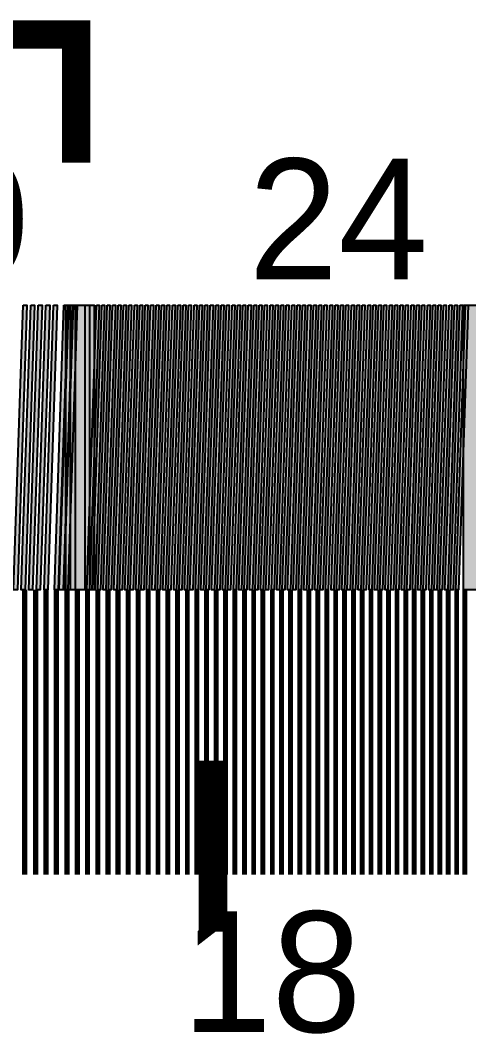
# Model space of a CAD drawing. Header units: millimetres. Extents: x 0 to 306, y 0 to 210.
# Drawn here: x 146.72 to 160.5, y 34.49 to 65.63 of the extents above; entities that cross this region are included whole.
import ezdxf

# ---------------------------------------------------------------- set-up
doc = ezdxf.new("R2010")
doc.units = ezdxf.units.MM
for name, color, linetype in [('LABELS', 7, 'Continuous'), ('PERIPHERY', 7, 'Continuous'), ('SFR', 7, 'Continuous')]:
    doc.layers.add(name, color=color, linetype=linetype)

msp = doc.modelspace()

# ---------------------------------------------------------------- hatches: boundary and pattern name
at = {"layer": 'PERIPHERY', "true_color": 0x000000}
h = msp.add_hatch(color=7, dxfattribs=at)
h.dxf.hatch_style = 1
h.paths.add_polyline_path([(146.808, 56.875), (146.924, 56.875), (146.633, 48.125), (146.516, 48.125), (146.808, 56.875)])
h = msp.add_hatch(color=7, dxfattribs=at)
h.dxf.hatch_style = 1
h.paths.add_polyline_path([(147.041, 56.875), (147.158, 56.875), (146.866, 48.125), (146.749, 48.125), (147.041, 56.875)])
h = msp.add_hatch(color=7, dxfattribs=at)
h.dxf.hatch_style = 1
h.paths.add_polyline_path([(147.274, 56.875), (147.391, 56.875), (147.099, 48.125), (146.983, 48.125), (147.274, 56.875)])
h = msp.add_hatch(color=7, dxfattribs=at)
h.dxf.hatch_style = 1
h.paths.add_polyline_path([(147.508, 56.875), (147.624, 56.875), (147.333, 48.125), (147.216, 48.125), (147.508, 56.875)])
h = msp.add_hatch(color=7, dxfattribs=at)
h.dxf.hatch_style = 1
h.paths.add_polyline_path([(147.741, 56.875), (147.857, 56.875), (147.566, 48.125), (147.449, 48.125), (147.741, 56.875)])
h = msp.add_hatch(color=7, dxfattribs=at)
h.dxf.hatch_style = 1
h.paths.add_polyline_path([(148.062, 56.875), (148.179, 56.875), (147.887, 48.125), (147.77, 48.125), (148.062, 56.875)])
h = msp.add_hatch(color=7, dxfattribs=at)
h.dxf.hatch_style = 1
h.paths.add_polyline_path([(148.208, 56.875), (148.324, 56.875), (148.033, 48.125), (147.916, 48.125), (148.208, 56.875)])
h = msp.add_hatch(color=7, dxfattribs=at)
h.dxf.hatch_style = 1
h.paths.add_polyline_path([(148.354, 56.875), (148.47, 56.875), (148.179, 48.125), (148.062, 48.125), (148.354, 56.875)])
h = msp.add_hatch(color=7, dxfattribs=at)
h.dxf.hatch_style = 1
h.paths.add_polyline_path([(148.12, 56.875), (148.703, 56.875), (148.703, 48.125), (148.12, 48.125), (148.12, 56.875)])
h = msp.add_hatch(color=7, dxfattribs=at)
h.dxf.hatch_style = 1
h.paths.add_polyline_path([(148.266, 56.875), (148.849, 56.875), (148.849, 48.125), (148.266, 48.125), (148.266, 56.875)])
h = msp.add_hatch(color=7, dxfattribs=at)
h.dxf.hatch_style = 1
h.paths.add_polyline_path([(148.412, 56.875), (148.995, 56.875), (148.995, 48.125), (148.412, 48.125), (148.412, 56.875)])
h = msp.add_hatch(color=7, dxfattribs=at)
h.dxf.hatch_style = 1
h.paths.add_polyline_path([(149.058, 56.875), (149.141, 56.875), (148.85, 48.125), (148.766, 48.125), (149.058, 56.875)])
h = msp.add_hatch(color=7, dxfattribs=at)
h.dxf.hatch_style = 1
h.paths.add_polyline_path([(149.224, 56.875), (149.308, 56.875), (149.016, 48.125), (148.933, 48.125), (149.224, 56.875)])
h = msp.add_hatch(color=7, dxfattribs=at)
h.dxf.hatch_style = 1
h.paths.add_polyline_path([(149.391, 56.875), (149.474, 56.875), (149.183, 48.125), (149.099, 48.125), (149.391, 56.875)])
h = msp.add_hatch(color=7, dxfattribs=at)
h.dxf.hatch_style = 1
h.paths.add_polyline_path([(149.558, 56.875), (149.641, 56.875), (149.349, 48.125), (149.266, 48.125), (149.558, 56.875)])
h = msp.add_hatch(color=7, dxfattribs=at)
h.dxf.hatch_style = 1
h.paths.add_polyline_path([(149.724, 56.875), (149.808, 56.875), (149.516, 48.125), (149.432, 48.125), (149.724, 56.875)])
h = msp.add_hatch(color=7, dxfattribs=at)
h.dxf.hatch_style = 1
h.paths.add_polyline_path([(149.891, 56.875), (149.974, 56.875), (149.682, 48.125), (149.599, 48.125), (149.891, 56.875)])
h = msp.add_hatch(color=7, dxfattribs=at)
h.dxf.hatch_style = 1
h.paths.add_polyline_path([(150.058, 56.875), (150.141, 56.875), (149.849, 48.125), (149.766, 48.125), (150.058, 56.875)])
h = msp.add_hatch(color=7, dxfattribs=at)
h.dxf.hatch_style = 1
h.paths.add_polyline_path([(150.224, 56.875), (150.308, 56.875), (150.016, 48.125), (149.933, 48.125), (150.224, 56.875)])
h = msp.add_hatch(color=7, dxfattribs=at)
h.dxf.hatch_style = 1
h.paths.add_polyline_path([(150.391, 56.875), (150.474, 56.875), (150.183, 48.125), (150.099, 48.125), (150.391, 56.875)])
h = msp.add_hatch(color=7, dxfattribs=at)
h.dxf.hatch_style = 1
h.paths.add_polyline_path([(150.558, 56.875), (150.641, 56.875), (150.349, 48.125), (150.266, 48.125), (150.558, 56.875)])
h = msp.add_hatch(color=7, dxfattribs=at)
h.dxf.hatch_style = 1
h.paths.add_polyline_path([(150.724, 56.875), (150.808, 56.875), (150.516, 48.125), (150.433, 48.125), (150.724, 56.875)])
h = msp.add_hatch(color=7, dxfattribs=at)
h.dxf.hatch_style = 1
h.paths.add_polyline_path([(150.891, 56.875), (150.974, 56.875), (150.683, 48.125), (150.599, 48.125), (150.891, 56.875)])
h = msp.add_hatch(color=7, dxfattribs=at)
h.dxf.hatch_style = 1
h.paths.add_polyline_path([(151.058, 56.875), (151.141, 56.875), (150.849, 48.125), (150.766, 48.125), (151.058, 56.875)])
h = msp.add_hatch(color=7, dxfattribs=at)
h.dxf.hatch_style = 1
h.paths.add_polyline_path([(151.224, 56.875), (151.308, 56.875), (151.016, 48.125), (150.933, 48.125), (151.224, 56.875)])
h = msp.add_hatch(color=7, dxfattribs=at)
h.dxf.hatch_style = 1
h.paths.add_polyline_path([(151.391, 56.875), (151.474, 56.875), (151.183, 48.125), (151.099, 48.125), (151.391, 56.875)])
h = msp.add_hatch(color=7, dxfattribs=at)
h.dxf.hatch_style = 1
h.paths.add_polyline_path([(151.558, 56.875), (151.641, 56.875), (151.349, 48.125), (151.266, 48.125), (151.558, 56.875)])
h = msp.add_hatch(color=7, dxfattribs=at)
h.dxf.hatch_style = 1
h.paths.add_polyline_path([(151.724, 56.875), (151.808, 56.875), (151.516, 48.125), (151.433, 48.125), (151.724, 56.875)])
h = msp.add_hatch(color=7, dxfattribs=at)
h.dxf.hatch_style = 1
h.paths.add_polyline_path([(151.891, 56.875), (151.974, 56.875), (151.683, 48.125), (151.599, 48.125), (151.891, 56.875)])
h = msp.add_hatch(color=7, dxfattribs=at)
h.dxf.hatch_style = 1
h.paths.add_polyline_path([(152.058, 56.875), (152.141, 56.875), (151.85, 48.125), (151.766, 48.125), (152.058, 56.875)])
h = msp.add_hatch(color=7, dxfattribs=at)
h.dxf.hatch_style = 1
h.paths.add_polyline_path([(152.224, 56.875), (152.308, 56.875), (152.016, 48.125), (151.933, 48.125), (152.224, 56.875)])
h = msp.add_hatch(color=7, dxfattribs=at)
h.dxf.hatch_style = 1
h.paths.add_polyline_path([(152.391, 56.875), (152.474, 56.875), (152.183, 48.125), (152.099, 48.125), (152.391, 56.875)])
h = msp.add_hatch(color=7, dxfattribs=at)
h.dxf.hatch_style = 1
h.paths.add_polyline_path([(152.558, 56.875), (152.641, 56.875), (152.349, 48.125), (152.266, 48.125), (152.558, 56.875)])
h = msp.add_hatch(color=7, dxfattribs=at)
h.dxf.hatch_style = 1
h.paths.add_polyline_path([(152.724, 56.875), (152.808, 56.875), (152.516, 48.125), (152.433, 48.125), (152.724, 56.875)])
h = msp.add_hatch(color=7, dxfattribs=at)
h.dxf.hatch_style = 1
h.paths.add_polyline_path([(152.891, 56.875), (152.974, 56.875), (152.683, 48.125), (152.599, 48.125), (152.891, 56.875)])
h = msp.add_hatch(color=7, dxfattribs=at)
h.dxf.hatch_style = 1
h.paths.add_polyline_path([(153.058, 56.875), (153.141, 56.875), (152.849, 48.125), (152.766, 48.125), (153.058, 56.875)])
h = msp.add_hatch(color=7, dxfattribs=at)
h.dxf.hatch_style = 1
h.paths.add_polyline_path([(153.224, 56.875), (153.307, 56.875), (153.016, 48.125), (152.932, 48.125), (153.224, 56.875)])
h = msp.add_hatch(color=7, dxfattribs=at)
h.dxf.hatch_style = 1
h.paths.add_polyline_path([(153.391, 56.875), (153.474, 56.875), (153.182, 48.125), (153.099, 48.125), (153.391, 56.875)])
h = msp.add_hatch(color=7, dxfattribs=at)
h.dxf.hatch_style = 1
h.paths.add_polyline_path([(153.558, 56.875), (153.641, 56.875), (153.349, 48.125), (153.266, 48.125), (153.558, 56.875)])
h = msp.add_hatch(color=7, dxfattribs=at)
h.dxf.hatch_style = 1
h.paths.add_polyline_path([(153.724, 56.875), (153.808, 56.875), (153.516, 48.125), (153.433, 48.125), (153.724, 56.875)])
h = msp.add_hatch(color=7, dxfattribs=at)
h.dxf.hatch_style = 1
h.paths.add_polyline_path([(153.891, 56.875), (153.974, 56.875), (153.682, 48.125), (153.599, 48.125), (153.891, 56.875)])
h = msp.add_hatch(color=7, dxfattribs=at)
h.dxf.hatch_style = 1
h.paths.add_polyline_path([(154.057, 56.875), (154.141, 56.875), (153.849, 48.125), (153.766, 48.125), (154.057, 56.875)])
h = msp.add_hatch(color=7, dxfattribs=at)
h.dxf.hatch_style = 1
h.paths.add_polyline_path([(154.224, 56.875), (154.307, 56.875), (154.016, 48.125), (153.932, 48.125), (154.224, 56.875)])
h = msp.add_hatch(color=7, dxfattribs=at)
h.dxf.hatch_style = 1
h.paths.add_polyline_path([(154.391, 56.875), (154.474, 56.875), (154.182, 48.125), (154.099, 48.125), (154.391, 56.875)])
h = msp.add_hatch(color=7, dxfattribs=at)
h.dxf.hatch_style = 1
h.paths.add_polyline_path([(154.557, 56.875), (154.641, 56.875), (154.349, 48.125), (154.266, 48.125), (154.557, 56.875)])
h = msp.add_hatch(color=7, dxfattribs=at)
h.dxf.hatch_style = 1
h.paths.add_polyline_path([(154.724, 56.875), (154.807, 56.875), (154.516, 48.125), (154.432, 48.125), (154.724, 56.875)])
h = msp.add_hatch(color=7, dxfattribs=at)
h.dxf.hatch_style = 1
h.paths.add_polyline_path([(154.89, 56.875), (154.974, 56.875), (154.682, 48.125), (154.599, 48.125), (154.89, 56.875)])
h = msp.add_hatch(color=7, dxfattribs=at)
h.dxf.hatch_style = 1
h.paths.add_polyline_path([(155.058, 56.875), (155.141, 56.875), (154.849, 48.125), (154.766, 48.125), (155.058, 56.875)])
h = msp.add_hatch(color=7, dxfattribs=at)
h.dxf.hatch_style = 1
h.paths.add_polyline_path([(155.224, 56.875), (155.308, 56.875), (155.016, 48.125), (154.933, 48.125), (155.224, 56.875)])
h = msp.add_hatch(color=7, dxfattribs=at)
h.dxf.hatch_style = 1
h.paths.add_polyline_path([(155.391, 56.875), (155.474, 56.875), (155.183, 48.125), (155.099, 48.125), (155.391, 56.875)])
h = msp.add_hatch(color=7, dxfattribs=at)
h.dxf.hatch_style = 1
h.paths.add_polyline_path([(155.558, 56.875), (155.641, 56.875), (155.349, 48.125), (155.266, 48.125), (155.558, 56.875)])
h = msp.add_hatch(color=7, dxfattribs=at)
h.dxf.hatch_style = 1
h.paths.add_polyline_path([(155.724, 56.875), (155.808, 56.875), (155.516, 48.125), (155.433, 48.125), (155.724, 56.875)])
h = msp.add_hatch(color=7, dxfattribs=at)
h.dxf.hatch_style = 1
h.paths.add_polyline_path([(155.891, 56.875), (155.974, 56.875), (155.683, 48.125), (155.599, 48.125), (155.891, 56.875)])
h = msp.add_hatch(color=7, dxfattribs=at)
h.dxf.hatch_style = 1
h.paths.add_polyline_path([(156.057, 56.875), (156.141, 56.875), (155.849, 48.125), (155.766, 48.125), (156.057, 56.875)])
h = msp.add_hatch(color=7, dxfattribs=at)
h.dxf.hatch_style = 1
h.paths.add_polyline_path([(156.224, 56.875), (156.307, 56.875), (156.016, 48.125), (155.932, 48.125), (156.224, 56.875)])
h = msp.add_hatch(color=7, dxfattribs=at)
h.dxf.hatch_style = 1
h.paths.add_polyline_path([(156.391, 56.875), (156.474, 56.875), (156.182, 48.125), (156.099, 48.125), (156.391, 56.875)])
h = msp.add_hatch(color=7, dxfattribs=at)
h.dxf.hatch_style = 1
h.paths.add_polyline_path([(156.557, 56.875), (156.641, 56.875), (156.349, 48.125), (156.266, 48.125), (156.557, 56.875)])
h = msp.add_hatch(color=7, dxfattribs=at)
h.dxf.hatch_style = 1
h.paths.add_polyline_path([(156.724, 56.875), (156.807, 56.875), (156.516, 48.125), (156.432, 48.125), (156.724, 56.875)])
h = msp.add_hatch(color=7, dxfattribs=at)
h.dxf.hatch_style = 1
h.paths.add_polyline_path([(156.891, 56.875), (156.974, 56.875), (156.682, 48.125), (156.599, 48.125), (156.891, 56.875)])
h = msp.add_hatch(color=7, dxfattribs=at)
h.dxf.hatch_style = 1
h.paths.add_polyline_path([(157.058, 56.875), (157.141, 56.875), (156.849, 48.125), (156.766, 48.125), (157.058, 56.875)])
h = msp.add_hatch(color=7, dxfattribs=at)
h.dxf.hatch_style = 1
h.paths.add_polyline_path([(157.224, 56.875), (157.308, 56.875), (157.016, 48.125), (156.932, 48.125), (157.224, 56.875)])
h = msp.add_hatch(color=7, dxfattribs=at)
h.dxf.hatch_style = 1
h.paths.add_polyline_path([(157.391, 56.875), (157.474, 56.875), (157.182, 48.125), (157.099, 48.125), (157.391, 56.875)])
h = msp.add_hatch(color=7, dxfattribs=at)
h.dxf.hatch_style = 1
h.paths.add_polyline_path([(157.557, 56.875), (157.641, 56.875), (157.349, 48.125), (157.266, 48.125), (157.557, 56.875)])
h = msp.add_hatch(color=7, dxfattribs=at)
h.dxf.hatch_style = 1
h.paths.add_polyline_path([(157.724, 56.875), (157.807, 56.875), (157.516, 48.125), (157.432, 48.125), (157.724, 56.875)])
h = msp.add_hatch(color=7, dxfattribs=at)
h.dxf.hatch_style = 1
h.paths.add_polyline_path([(157.89, 56.875), (157.974, 56.875), (157.682, 48.125), (157.599, 48.125), (157.89, 56.875)])
h = msp.add_hatch(color=7, dxfattribs=at)
h.dxf.hatch_style = 1
h.paths.add_polyline_path([(158.057, 56.875), (158.14, 56.875), (157.849, 48.125), (157.765, 48.125), (158.057, 56.875)])
h = msp.add_hatch(color=7, dxfattribs=at)
h.dxf.hatch_style = 1
h.paths.add_polyline_path([(158.224, 56.875), (158.307, 56.875), (158.015, 48.125), (157.932, 48.125), (158.224, 56.875)])
h = msp.add_hatch(color=7, dxfattribs=at)
h.dxf.hatch_style = 1
h.paths.add_polyline_path([(158.39, 56.875), (158.474, 56.875), (158.182, 48.125), (158.099, 48.125), (158.39, 56.875)])
h = msp.add_hatch(color=7, dxfattribs=at)
h.dxf.hatch_style = 1
h.paths.add_polyline_path([(158.557, 56.875), (158.64, 56.875), (158.349, 48.125), (158.265, 48.125), (158.557, 56.875)])
h = msp.add_hatch(color=7, dxfattribs=at)
h.dxf.hatch_style = 1
h.paths.add_polyline_path([(158.724, 56.875), (158.807, 56.875), (158.515, 48.125), (158.432, 48.125), (158.724, 56.875)])
h = msp.add_hatch(color=7, dxfattribs=at)
h.dxf.hatch_style = 1
h.paths.add_polyline_path([(158.89, 56.875), (158.974, 56.875), (158.682, 48.125), (158.599, 48.125), (158.89, 56.875)])
h = msp.add_hatch(color=7, dxfattribs=at)
h.dxf.hatch_style = 1
h.paths.add_polyline_path([(159.057, 56.875), (159.141, 56.875), (158.849, 48.125), (158.766, 48.125), (159.057, 56.875)])
h = msp.add_hatch(color=7, dxfattribs=at)
h.dxf.hatch_style = 1
h.paths.add_polyline_path([(159.224, 56.875), (159.307, 56.875), (159.016, 48.125), (158.932, 48.125), (159.224, 56.875)])
h = msp.add_hatch(color=7, dxfattribs=at)
h.dxf.hatch_style = 1
h.paths.add_polyline_path([(159.391, 56.875), (159.474, 56.875), (159.182, 48.125), (159.099, 48.125), (159.391, 56.875)])
h = msp.add_hatch(color=7, dxfattribs=at)
h.dxf.hatch_style = 1
h.paths.add_polyline_path([(159.557, 56.875), (159.641, 56.875), (159.349, 48.125), (159.266, 48.125), (159.557, 56.875)])
h = msp.add_hatch(color=7, dxfattribs=at)
h.dxf.hatch_style = 1
h.paths.add_polyline_path([(159.724, 56.875), (159.807, 56.875), (159.516, 48.125), (159.432, 48.125), (159.724, 56.875)])
h = msp.add_hatch(color=7, dxfattribs=at)
h.dxf.hatch_style = 1
h.paths.add_polyline_path([(159.89, 56.875), (159.974, 56.875), (159.682, 48.125), (159.599, 48.125), (159.89, 56.875)])
h = msp.add_hatch(color=7, dxfattribs=at)
h.dxf.hatch_style = 1
h.paths.add_polyline_path([(160.057, 56.875), (160.141, 56.875), (159.849, 48.125), (159.766, 48.125), (160.057, 56.875)])
h = msp.add_hatch(color=7, dxfattribs=at)
h.dxf.hatch_style = 1
h.paths.add_polyline_path([(160.224, 56.875), (160.307, 56.875), (160.016, 48.125), (159.932, 48.125), (160.224, 56.875)])
h = msp.add_hatch(color=7, dxfattribs=at)
h.dxf.hatch_style = 1
h.paths.add_polyline_path([(160.391, 56.875), (160.474, 56.875), (160.182, 48.125), (160.099, 48.125), (160.391, 56.875)])
h = msp.add_hatch(color=7, dxfattribs=at)
h.dxf.hatch_style = 1
h.paths.add_polyline_path([(160.338, 56.875), (160.921, 56.875), (160.921, 48.125), (160.338, 48.125), (160.338, 56.875)])

# ---------------------------------------------------------------- linework, layer by layer
at = {"layer": 'PERIPHERY', "color": 250}
for points in [[(146.808, 56.875), (146.924, 56.875), (146.633, 48.125), (146.516, 48.125), (146.808, 56.875)], [(147.041, 56.875), (147.158, 56.875), (146.866, 48.125), (146.749, 48.125), (147.041, 56.875)], [(147.274, 56.875), (147.391, 56.875), (147.099, 48.125), (146.983, 48.125), (147.274, 56.875)], [(147.508, 56.875), (147.624, 56.875), (147.333, 48.125), (147.216, 48.125), (147.508, 56.875)], [(147.741, 56.875), (147.857, 56.875), (147.566, 48.125), (147.449, 48.125), (147.741, 56.875)], [(148.062, 56.875), (148.179, 56.875), (147.887, 48.125), (147.77, 48.125), (148.062, 56.875)], [(148.208, 56.875), (148.324, 56.875), (148.033, 48.125), (147.916, 48.125), (148.208, 56.875)], [(148.354, 56.875), (148.47, 56.875), (148.179, 48.125), (148.062, 48.125), (148.354, 56.875)], [(148.12, 56.875), (148.703, 56.875), (148.703, 48.125), (148.12, 48.125), (148.12, 56.875)], [(148.266, 56.875), (148.849, 56.875), (148.849, 48.125), (148.266, 48.125), (148.266, 56.875)], [(148.412, 56.875), (148.995, 56.875), (148.995, 48.125), (148.412, 48.125), (148.412, 56.875)], [(149.058, 56.875), (149.141, 56.875), (148.85, 48.125), (148.766, 48.125), (149.058, 56.875)], [(149.224, 56.875), (149.308, 56.875), (149.016, 48.125), (148.933, 48.125), (149.224, 56.875)], [(149.391, 56.875), (149.474, 56.875), (149.183, 48.125), (149.099, 48.125), (149.391, 56.875)], [(149.558, 56.875), (149.641, 56.875), (149.349, 48.125), (149.266, 48.125), (149.558, 56.875)], [(149.724, 56.875), (149.808, 56.875), (149.516, 48.125), (149.432, 48.125), (149.724, 56.875)], [(149.891, 56.875), (149.974, 56.875), (149.682, 48.125), (149.599, 48.125), (149.891, 56.875)], [(150.058, 56.875), (150.141, 56.875), (149.849, 48.125), (149.766, 48.125), (150.058, 56.875)], [(150.224, 56.875), (150.308, 56.875), (150.016, 48.125), (149.933, 48.125), (150.224, 56.875)], [(150.391, 56.875), (150.474, 56.875), (150.183, 48.125), (150.099, 48.125), (150.391, 56.875)], [(150.558, 56.875), (150.641, 56.875), (150.349, 48.125), (150.266, 48.125), (150.558, 56.875)], [(150.724, 56.875), (150.808, 56.875), (150.516, 48.125), (150.433, 48.125), (150.724, 56.875)], [(150.891, 56.875), (150.974, 56.875), (150.683, 48.125), (150.599, 48.125), (150.891, 56.875)], [(151.058, 56.875), (151.141, 56.875), (150.849, 48.125), (150.766, 48.125), (151.058, 56.875)], [(151.224, 56.875), (151.308, 56.875), (151.016, 48.125), (150.933, 48.125), (151.224, 56.875)], [(151.391, 56.875), (151.474, 56.875), (151.183, 48.125), (151.099, 48.125), (151.391, 56.875)], [(151.558, 56.875), (151.641, 56.875), (151.349, 48.125), (151.266, 48.125), (151.558, 56.875)], [(151.724, 56.875), (151.808, 56.875), (151.516, 48.125), (151.433, 48.125), (151.724, 56.875)], [(151.891, 56.875), (151.974, 56.875), (151.683, 48.125), (151.599, 48.125), (151.891, 56.875)], [(152.058, 56.875), (152.141, 56.875), (151.85, 48.125), (151.766, 48.125), (152.058, 56.875)], [(152.224, 56.875), (152.308, 56.875), (152.016, 48.125), (151.933, 48.125), (152.224, 56.875)], [(152.391, 56.875), (152.474, 56.875), (152.183, 48.125), (152.099, 48.125), (152.391, 56.875)], [(152.558, 56.875), (152.641, 56.875), (152.349, 48.125), (152.266, 48.125), (152.558, 56.875)], [(152.724, 56.875), (152.808, 56.875), (152.516, 48.125), (152.433, 48.125), (152.724, 56.875)], [(152.891, 56.875), (152.974, 56.875), (152.683, 48.125), (152.599, 48.125), (152.891, 56.875)], [(153.058, 56.875), (153.141, 56.875), (152.849, 48.125), (152.766, 48.125), (153.058, 56.875)], [(153.224, 56.875), (153.307, 56.875), (153.016, 48.125), (152.932, 48.125), (153.224, 56.875)], [(153.391, 56.875), (153.474, 56.875), (153.182, 48.125), (153.099, 48.125), (153.391, 56.875)], [(153.558, 56.875), (153.641, 56.875), (153.349, 48.125), (153.266, 48.125), (153.558, 56.875)], [(153.724, 56.875), (153.808, 56.875), (153.516, 48.125), (153.433, 48.125), (153.724, 56.875)], [(153.891, 56.875), (153.974, 56.875), (153.682, 48.125), (153.599, 48.125), (153.891, 56.875)], [(154.057, 56.875), (154.141, 56.875), (153.849, 48.125), (153.766, 48.125), (154.057, 56.875)], [(154.224, 56.875), (154.307, 56.875), (154.016, 48.125), (153.932, 48.125), (154.224, 56.875)], [(154.391, 56.875), (154.474, 56.875), (154.182, 48.125), (154.099, 48.125), (154.391, 56.875)], [(154.557, 56.875), (154.641, 56.875), (154.349, 48.125), (154.266, 48.125), (154.557, 56.875)], [(154.724, 56.875), (154.807, 56.875), (154.516, 48.125), (154.432, 48.125), (154.724, 56.875)], [(154.89, 56.875), (154.974, 56.875), (154.682, 48.125), (154.599, 48.125), (154.89, 56.875)], [(155.058, 56.875), (155.141, 56.875), (154.849, 48.125), (154.766, 48.125), (155.058, 56.875)], [(155.224, 56.875), (155.308, 56.875), (155.016, 48.125), (154.933, 48.125), (155.224, 56.875)], [(155.391, 56.875), (155.474, 56.875), (155.183, 48.125), (155.099, 48.125), (155.391, 56.875)], [(155.558, 56.875), (155.641, 56.875), (155.349, 48.125), (155.266, 48.125), (155.558, 56.875)], [(155.724, 56.875), (155.808, 56.875), (155.516, 48.125), (155.433, 48.125), (155.724, 56.875)], [(155.891, 56.875), (155.974, 56.875), (155.683, 48.125), (155.599, 48.125), (155.891, 56.875)], [(156.057, 56.875), (156.141, 56.875), (155.849, 48.125), (155.766, 48.125), (156.057, 56.875)], [(156.224, 56.875), (156.307, 56.875), (156.016, 48.125), (155.932, 48.125), (156.224, 56.875)], [(156.391, 56.875), (156.474, 56.875), (156.182, 48.125), (156.099, 48.125), (156.391, 56.875)], [(156.557, 56.875), (156.641, 56.875), (156.349, 48.125), (156.266, 48.125), (156.557, 56.875)], [(156.724, 56.875), (156.807, 56.875), (156.516, 48.125), (156.432, 48.125), (156.724, 56.875)], [(156.891, 56.875), (156.974, 56.875), (156.682, 48.125), (156.599, 48.125), (156.891, 56.875)], [(157.058, 56.875), (157.141, 56.875), (156.849, 48.125), (156.766, 48.125), (157.058, 56.875)], [(157.224, 56.875), (157.308, 56.875), (157.016, 48.125), (156.932, 48.125), (157.224, 56.875)], [(157.391, 56.875), (157.474, 56.875), (157.182, 48.125), (157.099, 48.125), (157.391, 56.875)], [(157.557, 56.875), (157.641, 56.875), (157.349, 48.125), (157.266, 48.125), (157.557, 56.875)], [(157.724, 56.875), (157.807, 56.875), (157.516, 48.125), (157.432, 48.125), (157.724, 56.875)], [(157.89, 56.875), (157.974, 56.875), (157.682, 48.125), (157.599, 48.125), (157.89, 56.875)], [(158.057, 56.875), (158.14, 56.875), (157.849, 48.125), (157.765, 48.125), (158.057, 56.875)], [(158.224, 56.875), (158.307, 56.875), (158.015, 48.125), (157.932, 48.125), (158.224, 56.875)], [(158.39, 56.875), (158.474, 56.875), (158.182, 48.125), (158.099, 48.125), (158.39, 56.875)], [(158.557, 56.875), (158.64, 56.875), (158.349, 48.125), (158.265, 48.125), (158.557, 56.875)], [(158.724, 56.875), (158.807, 56.875), (158.515, 48.125), (158.432, 48.125), (158.724, 56.875)], [(158.89, 56.875), (158.974, 56.875), (158.682, 48.125), (158.599, 48.125), (158.89, 56.875)], [(159.057, 56.875), (159.141, 56.875), (158.849, 48.125), (158.766, 48.125), (159.057, 56.875)], [(159.224, 56.875), (159.307, 56.875), (159.016, 48.125), (158.932, 48.125), (159.224, 56.875)], [(159.391, 56.875), (159.474, 56.875), (159.182, 48.125), (159.099, 48.125), (159.391, 56.875)], [(159.557, 56.875), (159.641, 56.875), (159.349, 48.125), (159.266, 48.125), (159.557, 56.875)], [(159.724, 56.875), (159.807, 56.875), (159.516, 48.125), (159.432, 48.125), (159.724, 56.875)], [(159.89, 56.875), (159.974, 56.875), (159.682, 48.125), (159.599, 48.125), (159.89, 56.875)], [(160.057, 56.875), (160.141, 56.875), (159.849, 48.125), (159.766, 48.125), (160.057, 56.875)], [(160.224, 56.875), (160.307, 56.875), (160.016, 48.125), (159.932, 48.125), (160.224, 56.875)], [(160.391, 56.875), (160.474, 56.875), (160.182, 48.125), (160.099, 48.125), (160.391, 56.875)], [(160.338, 56.875), (160.921, 56.875), (160.921, 48.125), (160.338, 48.125), (160.338, 56.875)]]:
    msp.add_lwpolyline(points, close=True, dxfattribs=at)
at = {"layer": 'PERIPHERY', "color": 250, "lineweight": 35}
for points, const_width in [([(146.856, 48.125), (146.856, 39.375)], 0.165), ([(147.189, 48.125), (147.189, 39.375)], 0.162), ([(147.51, 48.125), (147.51, 39.375)], 0.162), ([(147.831, 48.125), (147.831, 39.375)], 0.162), ([(148.157, 48.125), (148.157, 39.375)], 0.159), ([(148.472, 48.125), (148.472, 39.375)], 0.159), ([(148.786, 48.125), (148.786, 39.375)], 0.159), ([(149.106, 48.125), (149.106, 39.375)], 0.156), ([(149.415, 48.125), (149.415, 39.375)], 0.156), ([(149.723, 48.125), (149.723, 39.375)], 0.156), ([(150.037, 48.125), (150.037, 39.375)], 0.153), ([(150.341, 48.125), (150.341, 39.375)], 0.153), ([(150.644, 48.125), (150.644, 39.375)], 0.153), ([(150.952, 48.125), (150.952, 39.375)], 0.15), ([(151.25, 48.125), (151.25, 39.375)], 0.15), ([(151.548, 48.125), (151.548, 39.375)], 0.15), ([(151.851, 48.125), (151.851, 39.375)], 0.15), ([(152.145, 48.125), (152.145, 39.375)], 0.15), ([(152.438, 48.125), (152.438, 39.375)], 0.15), ([(152.736, 48.125), (152.736, 39.375)], 0.15), ([(153.024, 48.125), (153.024, 39.375)], 0.15), ([(153.312, 48.125), (153.312, 39.375)], 0.15), ([(153.605, 48.125), (153.605, 39.375)], 0.15), ([(153.889, 48.125), (153.889, 39.375)], 0.15), ([(154.173, 48.125), (154.173, 39.375)], 0.15), ([(154.462, 48.125), (154.462, 39.375)], 0.15), ([(154.741, 48.125), (154.741, 39.375)], 0.15), ([(155.021, 48.125), (155.021, 39.375)], 0.15), ([(155.305, 48.125), (155.305, 39.375)], 0.15), ([(155.581, 48.125), (155.581, 39.375)], 0.15), ([(155.857, 48.125), (155.857, 39.375)], 0.15), ([(156.136, 48.125), (156.136, 39.375)], 0.15), ([(156.408, 48.125), (156.408, 39.375)], 0.15), ([(156.68, 48.125), (156.68, 39.375)], 0.15), ([(156.955, 48.125), (156.955, 39.375)], 0.15), ([(157.224, 48.125), (157.224, 39.375)], 0.15), ([(157.492, 48.125), (157.492, 39.375)], 0.15), ([(157.764, 48.125), (157.764, 39.375)], 0.15), ([(158.028, 48.125), (158.028, 39.375)], 0.15), ([(158.292, 48.125), (158.292, 39.375)], 0.15), ([(158.56, 48.125), (158.56, 39.375)], 0.15), ([(158.821, 48.125), (158.821, 39.375)], 0.15), ([(159.083, 48.125), (159.083, 39.375)], 0.15), ([(159.347, 48.125), (159.347, 39.375)], 0.15), ([(159.605, 48.125), (159.605, 39.375)], 0.15), ([(159.863, 48.125), (159.863, 39.375)], 0.15), ([(160.123, 48.125), (160.123, 39.375)], 0.15), ([(160.378, 48.125), (160.378, 39.375)], 0.15), ([(152.641, 42.875), (152.641, 37.625)], 0.875)]:
    msp.add_lwpolyline(points, dxfattribs=dict(at, const_width=const_width))
at = {"layer": 'PERIPHERY', "color": 250, "true_color": 0x000000}
for points in [[(146.808, 56.875), (146.516, 48.125), (146.633, 48.125)], [(146.633, 48.125), (146.924, 56.875), (146.808, 56.875)], [(147.041, 56.875), (146.749, 48.125), (146.866, 48.125)], [(146.866, 48.125), (147.158, 56.875), (147.041, 56.875)], [(147.274, 56.875), (146.983, 48.125), (147.099, 48.125)], [(147.099, 48.125), (147.391, 56.875), (147.274, 56.875)], [(147.508, 56.875), (147.216, 48.125), (147.333, 48.125)], [(147.333, 48.125), (147.624, 56.875), (147.508, 56.875)], [(147.741, 56.875), (147.449, 48.125), (147.566, 48.125)], [(147.566, 48.125), (147.857, 56.875), (147.741, 56.875)], [(148.062, 56.875), (147.77, 48.125), (147.887, 48.125)], [(147.887, 48.125), (148.179, 56.875), (148.062, 56.875)], [(148.208, 56.875), (147.916, 48.125), (148.033, 48.125)], [(148.033, 48.125), (148.324, 56.875), (148.208, 56.875)], [(148.354, 56.875), (148.062, 48.125), (148.179, 48.125)], [(148.12, 56.875), (148.12, 48.125), (148.703, 48.125)], [(148.703, 48.125), (148.703, 56.875), (148.12, 56.875)], [(148.179, 48.125), (148.47, 56.875), (148.354, 56.875)], [(148.266, 56.875), (148.266, 48.125), (148.849, 48.125)], [(148.849, 48.125), (148.849, 56.875), (148.266, 56.875)], [(148.412, 56.875), (148.412, 48.125), (148.995, 48.125)], [(148.995, 48.125), (148.995, 56.875), (148.412, 56.875)], [(149.058, 56.875), (148.766, 48.125), (148.85, 48.125)], [(148.85, 48.125), (149.141, 56.875), (149.058, 56.875)], [(149.224, 56.875), (148.933, 48.125), (149.016, 48.125)], [(149.016, 48.125), (149.308, 56.875), (149.224, 56.875)], [(149.391, 56.875), (149.099, 48.125), (149.183, 48.125)], [(149.183, 48.125), (149.474, 56.875), (149.391, 56.875)], [(149.558, 56.875), (149.266, 48.125), (149.349, 48.125)], [(149.349, 48.125), (149.641, 56.875), (149.558, 56.875)], [(149.724, 56.875), (149.432, 48.125), (149.516, 48.125)], [(149.516, 48.125), (149.808, 56.875), (149.724, 56.875)], [(149.891, 56.875), (149.599, 48.125), (149.682, 48.125)], [(149.682, 48.125), (149.974, 56.875), (149.891, 56.875)], [(150.058, 56.875), (149.766, 48.125), (149.849, 48.125)], [(149.849, 48.125), (150.141, 56.875), (150.058, 56.875)], [(150.224, 56.875), (149.933, 48.125), (150.016, 48.125)], [(150.016, 48.125), (150.308, 56.875), (150.224, 56.875)], [(150.391, 56.875), (150.099, 48.125), (150.183, 48.125)], [(150.183, 48.125), (150.474, 56.875), (150.391, 56.875)], [(150.558, 56.875), (150.266, 48.125), (150.349, 48.125)], [(150.349, 48.125), (150.641, 56.875), (150.558, 56.875)], [(150.724, 56.875), (150.433, 48.125), (150.516, 48.125)], [(150.516, 48.125), (150.808, 56.875), (150.724, 56.875)], [(150.891, 56.875), (150.599, 48.125), (150.683, 48.125)], [(150.683, 48.125), (150.974, 56.875), (150.891, 56.875)], [(151.058, 56.875), (150.766, 48.125), (150.849, 48.125)], [(150.849, 48.125), (151.141, 56.875), (151.058, 56.875)], [(151.224, 56.875), (150.933, 48.125), (151.016, 48.125)], [(151.016, 48.125), (151.308, 56.875), (151.224, 56.875)], [(151.391, 56.875), (151.099, 48.125), (151.183, 48.125)], [(151.183, 48.125), (151.474, 56.875), (151.391, 56.875)], [(151.558, 56.875), (151.266, 48.125), (151.349, 48.125)], [(151.349, 48.125), (151.641, 56.875), (151.558, 56.875)], [(151.724, 56.875), (151.433, 48.125), (151.516, 48.125)], [(151.516, 48.125), (151.808, 56.875), (151.724, 56.875)], [(151.891, 56.875), (151.599, 48.125), (151.683, 48.125)], [(151.683, 48.125), (151.974, 56.875), (151.891, 56.875)], [(152.058, 56.875), (151.766, 48.125), (151.85, 48.125)], [(151.85, 48.125), (152.141, 56.875), (152.058, 56.875)], [(152.224, 56.875), (151.933, 48.125), (152.016, 48.125)], [(152.016, 48.125), (152.308, 56.875), (152.224, 56.875)], [(152.391, 56.875), (152.099, 48.125), (152.183, 48.125)], [(152.183, 48.125), (152.474, 56.875), (152.391, 56.875)], [(152.558, 56.875), (152.266, 48.125), (152.349, 48.125)], [(152.349, 48.125), (152.641, 56.875), (152.558, 56.875)], [(152.724, 56.875), (152.433, 48.125), (152.516, 48.125)], [(152.516, 48.125), (152.808, 56.875), (152.724, 56.875)], [(152.891, 56.875), (152.599, 48.125), (152.683, 48.125)], [(152.683, 48.125), (152.974, 56.875), (152.891, 56.875)], [(153.058, 56.875), (152.766, 48.125), (152.849, 48.125)], [(152.849, 48.125), (153.141, 56.875), (153.058, 56.875)], [(153.224, 56.875), (152.932, 48.125), (153.016, 48.125)], [(153.016, 48.125), (153.307, 56.875), (153.224, 56.875)], [(153.391, 56.875), (153.099, 48.125), (153.182, 48.125)], [(153.182, 48.125), (153.474, 56.875), (153.391, 56.875)], [(153.558, 56.875), (153.266, 48.125), (153.349, 48.125)], [(153.349, 48.125), (153.641, 56.875), (153.558, 56.875)], [(153.724, 56.875), (153.433, 48.125), (153.516, 48.125)], [(153.516, 48.125), (153.808, 56.875), (153.724, 56.875)], [(153.891, 56.875), (153.599, 48.125), (153.682, 48.125)], [(153.682, 48.125), (153.974, 56.875), (153.891, 56.875)], [(154.057, 56.875), (153.766, 48.125), (153.849, 48.125)], [(153.849, 48.125), (154.141, 56.875), (154.057, 56.875)], [(154.224, 56.875), (153.932, 48.125), (154.016, 48.125)], [(154.016, 48.125), (154.307, 56.875), (154.224, 56.875)], [(154.391, 56.875), (154.099, 48.125), (154.182, 48.125)], [(154.182, 48.125), (154.474, 56.875), (154.391, 56.875)], [(154.557, 56.875), (154.266, 48.125), (154.349, 48.125)], [(154.349, 48.125), (154.641, 56.875), (154.557, 56.875)], [(154.724, 56.875), (154.432, 48.125), (154.516, 48.125)], [(154.516, 48.125), (154.807, 56.875), (154.724, 56.875)], [(154.89, 56.875), (154.599, 48.125), (154.682, 48.125)], [(154.682, 48.125), (154.974, 56.875), (154.89, 56.875)], [(155.058, 56.875), (154.766, 48.125), (154.849, 48.125)], [(154.849, 48.125), (155.141, 56.875), (155.058, 56.875)], [(155.224, 56.875), (154.933, 48.125), (155.016, 48.125)], [(155.016, 48.125), (155.308, 56.875), (155.224, 56.875)], [(155.391, 56.875), (155.099, 48.125), (155.183, 48.125)], [(155.183, 48.125), (155.474, 56.875), (155.391, 56.875)], [(155.558, 56.875), (155.266, 48.125), (155.349, 48.125)], [(155.349, 48.125), (155.641, 56.875), (155.558, 56.875)], [(155.724, 56.875), (155.433, 48.125), (155.516, 48.125)], [(155.516, 48.125), (155.808, 56.875), (155.724, 56.875)], [(155.891, 56.875), (155.599, 48.125), (155.683, 48.125)], [(155.683, 48.125), (155.974, 56.875), (155.891, 56.875)], [(156.057, 56.875), (155.766, 48.125), (155.849, 48.125)], [(155.849, 48.125), (156.141, 56.875), (156.057, 56.875)], [(156.224, 56.875), (155.932, 48.125), (156.016, 48.125)], [(156.016, 48.125), (156.307, 56.875), (156.224, 56.875)], [(156.391, 56.875), (156.099, 48.125), (156.182, 48.125)], [(156.182, 48.125), (156.474, 56.875), (156.391, 56.875)], [(156.557, 56.875), (156.266, 48.125), (156.349, 48.125)], [(156.349, 48.125), (156.641, 56.875), (156.557, 56.875)], [(156.724, 56.875), (156.432, 48.125), (156.516, 48.125)], [(156.516, 48.125), (156.807, 56.875), (156.724, 56.875)], [(156.891, 56.875), (156.599, 48.125), (156.682, 48.125)], [(156.682, 48.125), (156.974, 56.875), (156.891, 56.875)], [(157.058, 56.875), (156.766, 48.125), (156.849, 48.125)], [(156.849, 48.125), (157.141, 56.875), (157.058, 56.875)], [(157.224, 56.875), (156.932, 48.125), (157.016, 48.125)], [(157.016, 48.125), (157.308, 56.875), (157.224, 56.875)], [(157.391, 56.875), (157.099, 48.125), (157.182, 48.125)], [(157.182, 48.125), (157.474, 56.875), (157.391, 56.875)], [(157.557, 56.875), (157.266, 48.125), (157.349, 48.125)], [(157.349, 48.125), (157.641, 56.875), (157.557, 56.875)], [(157.724, 56.875), (157.432, 48.125), (157.516, 48.125)], [(157.516, 48.125), (157.807, 56.875), (157.724, 56.875)], [(157.89, 56.875), (157.599, 48.125), (157.682, 48.125)], [(157.682, 48.125), (157.974, 56.875), (157.89, 56.875)], [(158.057, 56.875), (157.765, 48.125), (157.849, 48.125)], [(157.849, 48.125), (158.14, 56.875), (158.057, 56.875)], [(158.224, 56.875), (157.932, 48.125), (158.015, 48.125)], [(158.015, 48.125), (158.307, 56.875), (158.224, 56.875)], [(158.39, 56.875), (158.099, 48.125), (158.182, 48.125)], [(158.182, 48.125), (158.474, 56.875), (158.39, 56.875)], [(158.557, 56.875), (158.265, 48.125), (158.349, 48.125)], [(158.349, 48.125), (158.64, 56.875), (158.557, 56.875)], [(158.724, 56.875), (158.432, 48.125), (158.515, 48.125)], [(158.515, 48.125), (158.807, 56.875), (158.724, 56.875)], [(158.89, 56.875), (158.599, 48.125), (158.682, 48.125)], [(158.682, 48.125), (158.974, 56.875), (158.89, 56.875)], [(159.057, 56.875), (158.766, 48.125), (158.849, 48.125)], [(158.849, 48.125), (159.141, 56.875), (159.057, 56.875)], [(159.224, 56.875), (158.932, 48.125), (159.016, 48.125)], [(159.016, 48.125), (159.307, 56.875), (159.224, 56.875)], [(159.391, 56.875), (159.099, 48.125), (159.182, 48.125)], [(159.182, 48.125), (159.474, 56.875), (159.391, 56.875)], [(159.557, 56.875), (159.266, 48.125), (159.349, 48.125)], [(159.349, 48.125), (159.641, 56.875), (159.557, 56.875)], [(159.724, 56.875), (159.432, 48.125), (159.516, 48.125)], [(159.516, 48.125), (159.807, 56.875), (159.724, 56.875)], [(159.89, 56.875), (159.599, 48.125), (159.682, 48.125)], [(159.682, 48.125), (159.974, 56.875), (159.89, 56.875)], [(160.057, 56.875), (159.766, 48.125), (159.849, 48.125)], [(159.849, 48.125), (160.141, 56.875), (160.057, 56.875)], [(160.224, 56.875), (159.932, 48.125), (160.016, 48.125)], [(160.016, 48.125), (160.307, 56.875), (160.224, 56.875)], [(160.391, 56.875), (160.099, 48.125), (160.182, 48.125)], [(160.182, 48.125), (160.474, 56.875), (160.391, 56.875)], [(160.338, 56.875), (160.338, 48.125), (160.921, 48.125)], [(160.921, 48.125), (160.921, 56.875), (160.338, 56.875)]]:
    msp.add_solid(points, dxfattribs=at)
at = {"layer": 'SFR', "color": 250, "lineweight": 35, "const_width": 0.875}
msp.add_lwpolyline([(148.439, 61.25), (148.439, 65.188), (144.183, 65.188)], dxfattribs=at)

# ---------------------------------------------------------------- texts
at = {"layer": 'LABELS', "color": 250}
for s, p in [('20', (141.483, 57.67)), ('24', (153.733, 57.67)), ('18', (151.691, 34.538))]:
    msp.add_text(s, height=3.7042, dxfattribs=at).set_placement(p)

doc.saveas('drawing.dxf')
